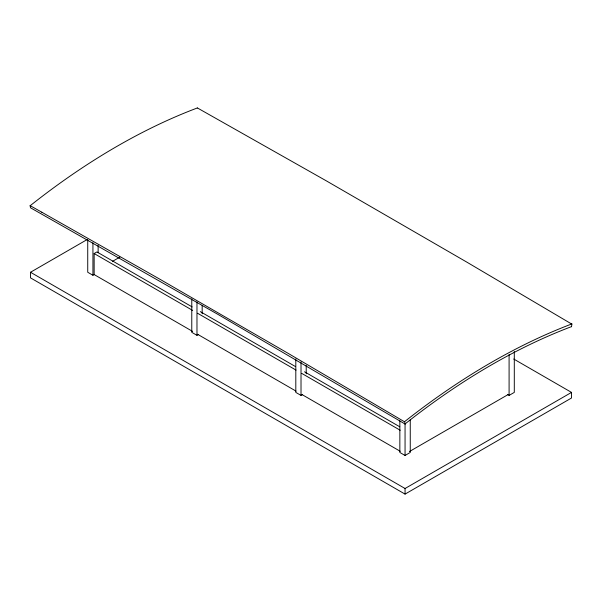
<?xml version="1.0" encoding="UTF-8"?>
<svg xmlns="http://www.w3.org/2000/svg" width="602" height="602" viewBox="0 0 602 602"><rect width="100%" height="100%" fill="white"/><g stroke="black" fill="none" stroke-linecap="round" stroke-linejoin="round"><path stroke-width="0.9" d="M571.516 326.72L571.9 324.169L466.625 262.013L326.156 180.758L197.298 107.893M513.709 359.018L571.516 392.399L571.516 398.005L405.056 494.107L30.506 277.868L30.506 272.262L87.35 239.445M192.655 331.439L94.145 274.565L94.145 253.54L96.922 251.937L192.173 306.93M112.566 261.328L119.843 257.129M87.734 239.724L87.734 272.262L92.934 275.264L94.424 274.407M191.775 298.863L191.775 332.327L196.974 335.329L198.457 334.471M295.808 358.927L295.808 392.399L301.015 395.401L302.497 394.543M409.45 451.53L508.284 394.468M399.848 420.858L399.848 452.463L405.056 455.466L410.255 452.463L410.255 419.925M507.606 394.543L509.089 395.401L514.296 392.399L514.296 351.493M30.506 272.262L405.056 488.5L571.516 392.399M200.315 311.633L295.559 366.626M304.522 371.795L399.766 426.788M94.145 253.54L192.655 310.414M197.539 313.236L296.049 370.102M301.745 373.398L400.247 430.264M197.539 334.253L296.049 391.127M301.745 394.415L400.247 451.289M509.089 354.495L509.089 395.401M405.056 423.861L405.056 455.466M405.056 488.5L405.056 494.107M306.215 365.437L306.215 373.804M301.015 361.93L301.015 395.401M202.174 305.372L202.174 313.74M196.974 301.865L196.974 335.329M98.134 245.3L98.134 252.742M92.934 242.726L92.934 275.264M405.041 423.951A667.227 385.227 -60 0 1 571.531 326.623M30.123 205.756A670.229 389.201 -60.3 0 1 197.283 107.984M404.649 421.603A670.229 384.753 -59.7 0 1 571.938 323.891M41.794 212.205L30.1 205.628L30.506 207.788L217.781 314.304L405.056 424.026L404.702 421.904L287.553 353.013L158.785 278.598L41.794 212.205"/></g></svg>
